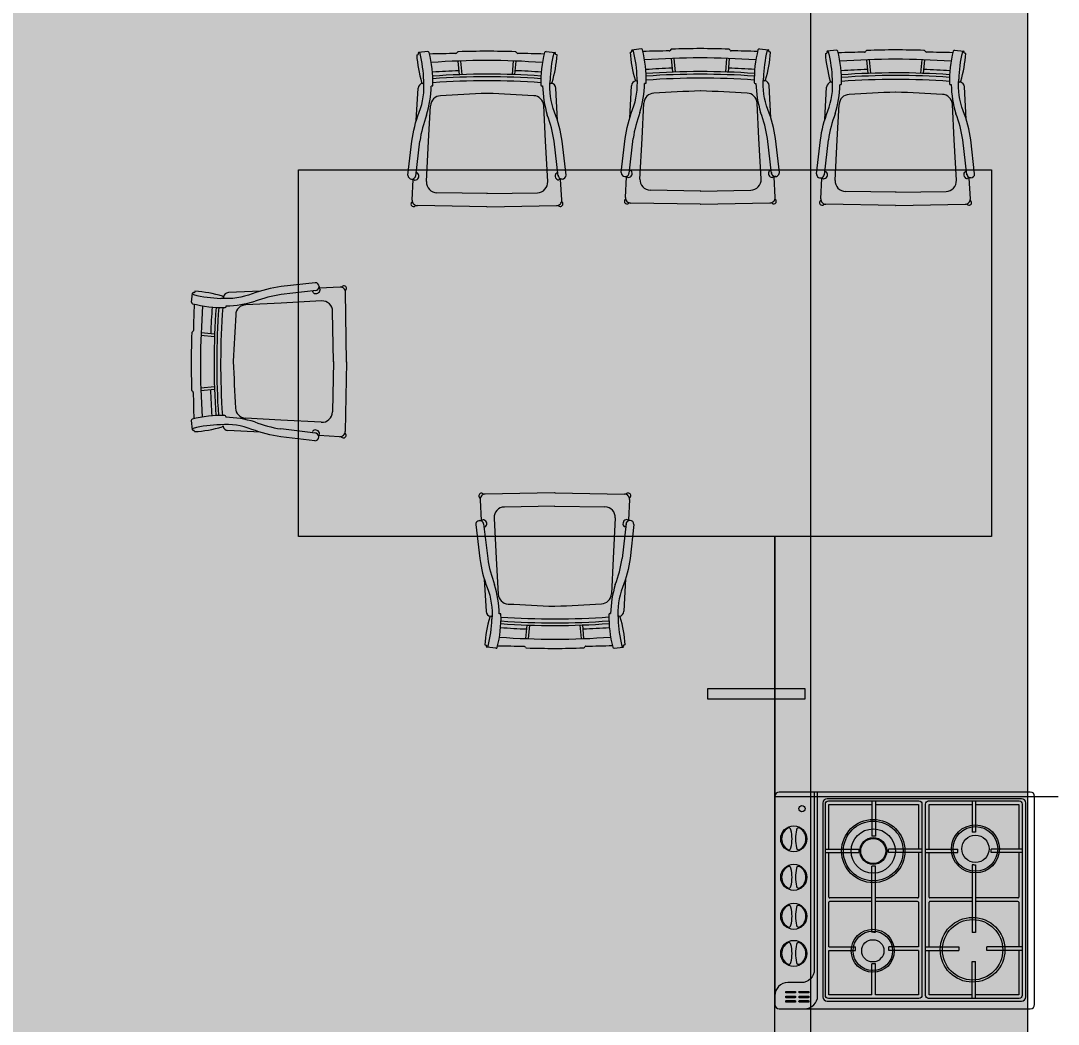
# Model space of a CAD drawing. Header units: millimetres. Extents: x 475616349 to 476941521, y 4620115302 to 4621446928.
# Drawn here: x 476515943 to 476518338, y 4620517423 to 4620519739 of the extents above; entities that cross this region are included whole.
import ezdxf

# ---------------------------------------------------------------- set-up
doc = ezdxf.new("R2010")
doc.units = ezdxf.units.MM
doc.header["$MEASUREMENT"] = 0
for name, color, linetype, lineweight in [('G-Anno-Nplt_Pen_No__151', 151, 'Continuous', 0), ('G-Anno-Nplt_Pen_No__4', 7, 'Continuous', 0), ('New_0_Pen_No__7', 7, 'Continuous', 0), ('New_2D Drafting - General_Pen_No__2_Pen_No__250', 7, 'Continuous', 0), ('New_zoma_Pen_No__4', 7, 'Continuous', 0), ('New_zoma_Pen_No__7', 7, 'Continuous', 0)]:
    doc.layers.add(name, color=color, linetype=linetype, lineweight=lineweight)
doc.layers.add('New_zoma', color=7, linetype='Continuous')
doc.styles.add('GENERATED_STYLE_1', font='arial.ttf')
doc.dimstyles.new('GENERATED_STYLE__19', dxfattribs={"dimtxt": 100, "dimasz": 64.421331, "dimexe": 0.18, "dimexo": 3, "dimgap": 0.09, "dimtad": 1, "dimlfac": 0.001, "dimzin": 0, "dimdsep": 46, "dimtxsty": 'GENERATED_STYLE_1', "dimblk": 'ARROWHEAD_2', "dimblk1": 'ARROWHEAD_2', "dimblk2": 'ARROWHEAD_2', "dimcen": 0.09, "dimclrd": 7, "dimclre": 7, "dimclrt": 7, "dimadec": 0, "dimazin": 0, "dimtfac": 1, "dimtdec": 4, "dimtmove": 0, "dimatfit": 3, "dimfxl": 1, "dimtolj": 1, "dimtzin": 0, "dimarcsym": 0})
doc.dimstyles.new('GENERATED_STYLE__47', dxfattribs={"dimtxt": 0.18, "dimasz": 364.8, "dimexe": 0.18, "dimexo": 0.0625, "dimgap": 0.09, "dimtad": 0, "dimtih": 1, "dimtoh": 1, "dimdec": 4, "dimzin": 0, "dimdsep": 46, "dimcen": 0.09, "dimadec": 0, "dimazin": 0, "dimtfac": 1, "dimtdec": 4, "dimtmove": 0, "dimatfit": 3, "dimldrblk": 'ARROWHEAD_11', "dimfxl": 1, "dimtolj": 1, "dimtzin": 0, "dimarcsym": 0})

# ---------------------------------------------------------------- blocks, each defined once
blk = doc.blocks.new('*D1579', base_point=(476577134.1, 4620325125.7))
at = {"layer": 'New_zoma_Pen_No__4', "color": 7, "linetype": 'Continuous', "lineweight": 0, "transparency": 16777216}
for p, q in [((476517724.5, 4620526880.2), (476517809.2, 4620526831.3)), ((476517830.4, 4620526855.7), (476517703.3, 4620526855.7)), ((476517766.9, 4620517055.8), (476517766.9, 4620526855.7)), ((476517724.5, 4620517080.3), (476517809.2, 4620517031.4)), ((476517830.4, 4620517055.8), (476517703.3, 4620517055.8)), ((476517766.9, 4620517014.4), (476517766.9, 4620517055.8))]:
    blk.add_line(p, q, dxfattribs=at)
at = {"layer": 'New_zoma_Pen_No__7', "color": 7, "lineweight": 0, "transparency": 16777216, "insert": (476517746.9, 4620521822.8), "char_height": 100, "attachment_point": 7, "rotation": 90, "style": 'GENERATED_STYLE_1'}
blk.add_mtext('\\A1;{\\pql;\\fArial|b0|i0|c0|p34;9.80}', dxfattribs=at)
blk = doc.blocks.new('ARROWHEAD_2')
at = {"color": 0, "linetype": 'Continuous', "lineweight": 0}
for p, q in [((-0.378, -0.655), (0.378, 0.655)), ((0, 0), (-1, 0))]:
    blk.add_line(p, q, dxfattribs=at)
blk = doc.blocks.new('ARROWHEAD_11')
at = {"color": 0, "linetype": 'Continuous', "lineweight": 0}
blk.add_line((0, 0), (-1, 0), dxfattribs=at)
at = {"color": 0, "linetype": 'Continuous', "lineweight": 0, "const_width": 0.25, "flags": 128}
blk.add_lwpolyline([(-0.125, 0, 1), (0.125, 0, 1)], format="xyb", close=True, dxfattribs=at)

msp = doc.modelspace()

# ---------------------------------------------------------------- hatches: boundary and pattern name
at = {"layer": 'G-Anno-Nplt_Pen_No__151', "linetype": 'Continuous', "lineweight": 0, "true_color": 0x1f2f3f}
msp.add_hatch(color=169, dxfattribs=at).paths.add_polyline_path([(476511608.366, 4620527075.72), (476511808.366, 4620527075.72), (476511808.366, 4620526775.72), (476512108.366, 4620526775.72), (476512108.366, 4620525914.702), (476511708.366, 4620525914.702), (476511708.366, 4620523575.72), (476511808.366, 4620523575.72), (476511808.366, 4620523035.72), (476511708.366, 4620523035.72), (476511708.366, 4620518875.662), (476515108.366, 4620518875.662), (476515108.366, 4620516475.661), (476517868.366, 4620516475.661), (476517868.366, 4620517125.85), (476518168.366, 4620517125.85), (476518168.366, 4620517375.72), (476518268.366, 4620517375.72), (476518268.366, 4620523035.72), (476518168.366, 4620523035.72), (476518168.366, 4620523575.72), (476518268.366, 4620523575.72), (476518268.366, 4620524863.012), (476518338.366, 4620524863.012), (476518338.366, 4620526605.72), (476518238.366, 4620526605.72), (476518238.366, 4620526855.72), (476517938.366, 4620526855.72), (476517938.366, 4620527876.738), (476518338.366, 4620527876.738), (476518338.366, 4620528478.99), (476518268.366, 4620528478.99), (476518268.366, 4620532535.723), (476514768.366, 4620532535.723), (476514768.366, 4620533635.72), (476511808.366, 4620533635.72), (476511808.366, 4620533435.72), (476511608.366, 4620533435.72)])

# ---------------------------------------------------------------- linework, layer by layer
at = {"layer": 'G-Anno-Nplt_Pen_No__4', "color": 7, "linetype": 'Continuous', "lineweight": 0, "flags": 128}
msp.add_lwpolyline([(476511708.366, 4620518875.662), (476515108.366, 4620518875.662), (476515108.366, 4620516475.661), (476517868.366, 4620516475.661), (476517868.366, 4620517125.85), (476518168.366, 4620517125.85), (476518168.366, 4620517375.72), (476518268.366, 4620517375.72), (476518268.366, 4620523035.72)], dxfattribs=at)
at = {"layer": 'New_0_Pen_No__7', "color": 7, "linetype": 'Continuous', "lineweight": 0}
for p, q in [((476516857.012, 4620519659.947), (476516860.689, 4620519660.882)), ((476516860.615, 4620519661.173), (476516860.689, 4620519660.882)), ((476516882.447, 4620519667.637), (476516861.288, 4620519665.125)), ((476516951.177, 4620519665.971), (476516949.914, 4620519664.346)), ((476517086.873, 4620519666.047), (476517088.139, 4620519664.423)), ((476517155.602, 4620519667.79), (476517176.763, 4620519665.302)), ((476517177.441, 4620519661.351), (476517177.368, 4620519661.06)), ((476517181.045, 4620519660.129), (476517177.368, 4620519661.06)), ((476517349.692, 4620519665.916), (476517353.369, 4620519666.851)), ((476517353.295, 4620519667.142), (476517353.369, 4620519666.851)), ((476517375.127, 4620519673.605), (476517353.969, 4620519671.094)), ((476517443.858, 4620519671.94), (476517442.594, 4620519670.314)), ((476517579.554, 4620519672.016), (476517580.819, 4620519670.392)), ((476517648.282, 4620519673.758), (476517669.443, 4620519671.271)), ((476517670.122, 4620519667.319), (476517670.048, 4620519667.028)), ((476517673.725, 4620519666.097), (476517670.048, 4620519667.028)), ((476517800.57, 4620519662.931), (476517804.246, 4620519663.866)), ((476517804.172, 4620519664.157), (476517804.246, 4620519663.866)), ((476517826.004, 4620519670.621), (476517804.846, 4620519668.109)), ((476517894.735, 4620519668.955), (476517893.471, 4620519667.33)), ((476518030.431, 4620519669.031), (476518031.696, 4620519667.407)), ((476518099.16, 4620519670.774), (476518120.321, 4620519668.286)), ((476518120.999, 4620519664.335), (476518120.925, 4620519664.044)), ((476518124.603, 4620519663.113), (476518120.925, 4620519664.044)), ((476516952.079, 4620519645.438), (476516954.95, 4620519614.152)), ((476516958.163, 4620519645.745), (476516961.043, 4620519614.367)), ((476517079.91, 4620519645.813), (476517077.066, 4620519614.432)), ((476517085.995, 4620519645.513), (476517083.159, 4620519614.223)), ((476517444.759, 4620519651.406), (476517447.63, 4620519620.12)), ((476517450.843, 4620519651.714), (476517453.723, 4620519620.336)), ((476517572.59, 4620519651.782), (476517569.746, 4620519620.401)), ((476517578.675, 4620519651.481), (476517575.839, 4620519620.192)), ((476517895.636, 4620519648.422), (476517898.508, 4620519617.136)), ((476517901.721, 4620519648.729), (476517904.6, 4620519617.351)), ((476518023.468, 4620519648.798), (476518020.623, 4620519617.416)), ((476518029.553, 4620519648.497), (476518026.717, 4620519617.208)), ((476516856.1, 4620519508.145), (476516859.981, 4620519582.686)), ((476516892.615, 4620519588.062), (476516890.582, 4620519588.048)), ((476517145.523, 4620519588.204), (476517147.556, 4620519588.192)), ((476517182.127, 4620519508.328), (476517178.162, 4620519582.864)), ((476517348.78, 4620519514.113), (476517352.662, 4620519588.655)), ((476517385.295, 4620519594.031), (476517383.262, 4620519594.017)), ((476517638.203, 4620519594.172), (476517640.237, 4620519594.161)), ((476517674.808, 4620519514.296), (476517670.843, 4620519588.833)), ((476517799.658, 4620519511.129), (476517803.539, 4620519585.67)), ((476517836.172, 4620519591.046), (476517834.139, 4620519591.032)), ((476518089.081, 4620519591.188), (476518091.114, 4620519591.176)), ((476518125.685, 4620519511.312), (476518121.72, 4620519585.849)), ((476516884.54, 4620519460.826), (476516888.797, 4620519542.584)), ((476517154.595, 4620519460.977), (476517150.247, 4620519542.73)), ((476517377.22, 4620519466.794), (476517381.477, 4620519548.552)), ((476517647.276, 4620519466.945), (476517642.927, 4620519548.699)), ((476517828.098, 4620519463.81), (476517832.355, 4620519545.568)), ((476518098.153, 4620519463.961), (476518093.804, 4620519545.714)), ((476517347.392, 4620519386.139), (476517356.706, 4620519466.783)), ((476517372.353, 4620519373.323), (476517377.22, 4620519466.794)), ((476517652.247, 4620519373.48), (476517647.276, 4620519466.945)), ((476517676.339, 4620519386.323), (476517666.935, 4620519466.957)), ((476517798.269, 4620519383.155), (476517807.584, 4620519463.798)), ((476517823.231, 4620519370.339), (476517828.098, 4620519463.81)), ((476518103.125, 4620519370.496), (476518098.153, 4620519463.961)), ((476518127.217, 4620519383.339), (476518117.812, 4620519463.972)), ((476516854.712, 4620519380.17), (476516864.026, 4620519460.814)), ((476516879.673, 4620519367.355), (476516884.54, 4620519460.826)), ((476517159.567, 4620519367.511), (476517154.595, 4620519460.977)), ((476517183.659, 4620519380.355), (476517174.255, 4620519460.988)), ((476517352.632, 4620519391.938), (476517351.53, 4620519392.855)), ((476517671.093, 4620519392.116), (476517672.193, 4620519393.035)), ((476517803.509, 4620519388.954), (476517802.408, 4620519389.871)), ((476518121.97, 4620519389.132), (476518123.071, 4620519390.051)), ((476516846.556, 4620519324.86), (476516849.036, 4620519372.478)), ((476516859.951, 4620519385.969), (476516858.85, 4620519386.887)), ((476517178.413, 4620519386.148), (476517179.513, 4620519387.066)), ((476517191.876, 4620519325.054), (476517189.343, 4620519372.668)), ((476517339.237, 4620519330.829), (476517341.716, 4620519378.446)), ((476517684.556, 4620519331.022), (476517682.024, 4620519378.637)), ((476517790.114, 4620519327.844), (476517792.594, 4620519375.462)), ((476518135.434, 4620519328.038), (476518132.901, 4620519375.653)), ((476517019.101, 4620519339.761), (476517135.694, 4620519341.874)), ((476517512.85, 4620519345.73), (476517396.255, 4620519347.712)), ((476517511.781, 4620519345.729), (476517628.374, 4620519347.842)), ((476517963.728, 4620519342.746), (476517847.132, 4620519344.728)), ((476517962.659, 4620519342.745), (476518079.252, 4620519344.858)), ((476517020.17, 4620519339.761), (476516903.575, 4620519341.744)), ((476517511.371, 4620519315.3), (476517351.188, 4620519318.023)), ((476517512.44, 4620519315.301), (476517672.62, 4620519318.203)), ((476517018.691, 4620519309.332), (476516858.507, 4620519312.055)), ((476517019.759, 4620519309.332), (476517179.94, 4620519312.235)), ((476517962.248, 4620519312.316), (476517802.065, 4620519315.039)), ((476517963.317, 4620519312.316), (476518123.497, 4620519315.219)), ((476516337.074, 4620519089.032), (476516339.636, 4620519110.184)), ((476516343.589, 4620519110.849), (476516343.88, 4620519110.774)), ((476516344.824, 4620519114.448), (476516343.88, 4620519110.774)), ((476516496.628, 4620519114.997), (476516422.078, 4620519111.294)), ((476516624.605, 4620519116.08), (476516543.94, 4620519106.959)), ((476516618.794, 4620519110.854), (476516617.879, 4620519111.958)), ((476516679.935, 4620519124.103), (476516632.312, 4620519121.737)), ((476516695.052, 4620518951.932), (476516692.712, 4620519112.122)), ((476516416.624, 4620519078.674), (476516416.643, 4620519080.707)), ((476516543.882, 4620519087.299), (476516462.114, 4620519083.238)), ((476516637.364, 4620519091.943), (476516543.882, 4620519087.299)), ((476516664.621, 4620518951.381), (476516662.918, 4620519067.98)), ((476516338.575, 4620519020.298), (476516340.203, 4620519021.557)), ((476516358.784, 4620519013.264), (476516390.155, 4620519010.309)), ((476516359.106, 4620519019.347), (476516390.385, 4620519016.401)), ((476516664.624, 4620518952.449), (476516662.233, 4620518835.862)), ((476516695.049, 4620518950.863), (476516691.764, 4620518790.691)), ((476516358.425, 4620518891.517), (476516389.813, 4620518894.286)), ((476516358.711, 4620518885.431), (476516390.007, 4620518888.193)), ((476516338.175, 4620518884.602), (476516339.796, 4620518883.333)), ((476516336.268, 4620518815.878), (476516338.705, 4620518794.711)), ((476516415.878, 4620518825.767), (476516415.885, 4620518823.733)), ((476516543.085, 4620518817.245), (476516461.342, 4620518821.789)), ((476516636.538, 4620518812.05), (476516543.085, 4620518817.245)), ((476516342.655, 4620518794.023), (476516342.946, 4620518794.096)), ((476516343.868, 4620518790.416), (476516342.946, 4620518794.096)), ((476516495.666, 4620518788.972), (476516421.139, 4620518793.115)), ((476516623.635, 4620518787.134), (476516543.024, 4620518796.731)), ((476516617.855, 4620518792.394), (476516616.933, 4620518791.296)), ((476516678.916, 4620518778.785), (476516631.308, 4620518781.431)), ((476517175.364, 4620518649.169), (476517015.186, 4620518646.18)), ((476517176.433, 4620518649.17), (476517336.618, 4620518646.534)), ((476517003.256, 4620518633.354), (476517005.815, 4620518585.741)), ((476517348.576, 4620518633.735), (476517346.122, 4620518586.116)), ((476517176.039, 4620518618.741), (476517059.447, 4620518616.565)), ((476517174.97, 4620518618.74), (476517291.567, 4620518616.821)), ((476517011.503, 4620518578.058), (476517020.952, 4620518497.43)), ((476517035.588, 4620518590.914), (476517040.611, 4620518497.451)), ((476517315.482, 4620518591.223), (476517310.666, 4620518497.749)), ((476517340.451, 4620518578.42), (476517331.18, 4620518497.772)), ((476517016.753, 4620518572.268), (476517015.653, 4620518571.348)), ((476517335.214, 4620518572.619), (476517336.316, 4620518571.702)), ((476517040.611, 4620518497.451), (476517045.004, 4620518415.7)), ((476517310.666, 4620518497.749), (476517306.453, 4620518415.989)), ((476517013.104, 4620518450.086), (476517017.11, 4620518375.551)), ((476517339.132, 4620518450.445), (476517335.291, 4620518375.902)), ((476517049.752, 4620518370.229), (476517047.719, 4620518370.24)), ((476517302.66, 4620518370.508), (476517304.693, 4620518370.523)), ((476517109.311, 4620518312.953), (476517112.13, 4620518344.244)), ((476517115.396, 4620518312.655), (476517118.224, 4620518344.038)), ((476517237.143, 4620518312.79), (476517234.246, 4620518344.166)), ((476517243.227, 4620518313.1), (476517240.339, 4620518344.385)), ((476517014.269, 4620518298.285), (476517017.947, 4620518297.356)), ((476517017.873, 4620518297.065), (476517017.947, 4620518297.356)), ((476517039.716, 4620518290.638), (476517018.554, 4620518293.114)), ((476517108.444, 4620518292.418), (476517107.178, 4620518294.041)), ((476517244.14, 4620518292.567), (476517245.403, 4620518294.193)), ((476517312.871, 4620518290.939), (476517334.028, 4620518293.462)), ((476517338.302, 4620518298.642), (476517334.626, 4620518297.705)), ((476517334.7, 4620518297.414), (476517334.626, 4620518297.705)), ((476517782.679, 4620517958.797), (476517775.102, 4620517958.797)), ((476517808.656, 4620517827.268), (476517808.656, 4620517930.156)), ((476517808.656, 4620517930.156), (476517908.153, 4620517930.156)), ((476517908.153, 4620517938.156), (476517908.153, 4620517856.622)), ((476517916.153, 4620517938.156), (476517916.153, 4620517856.622)), ((476517916.153, 4620517930.156), (476518015.651, 4620517930.156)), ((476518015.651, 4620517930.156), (476518015.651, 4620517827.268)), ((476518040.106, 4620517930.156), (476518139.604, 4620517930.156)), ((476518040.106, 4620517827.268), (476518040.106, 4620517930.156)), ((476518139.604, 4620517938.156), (476518139.604, 4620517866.324)), ((476518147.604, 4620517938.156), (476518147.604, 4620517866.324)), ((476518147.604, 4620517930.156), (476518247.101, 4620517930.156)), ((476518247.101, 4620517930.156), (476518247.101, 4620517827.268)), ((476517916.153, 4620517856.622), (476517908.153, 4620517856.622)), ((476518147.604, 4620517866.324), (476518139.604, 4620517866.324)), ((476517800.656, 4620517827.268), (476517877.849, 4620517827.268)), ((476517800.656, 4620517819.268), (476517877.849, 4620517819.268)), ((476517808.656, 4620517716.379), (476517808.656, 4620517819.268)), ((476517877.849, 4620517827.268), (476517877.849, 4620517819.268)), ((476517946.232, 4620517819.268), (476517946.232, 4620517827.268)), ((476518023.651, 4620517827.268), (476517946.232, 4620517827.268)), ((476518023.651, 4620517819.268), (476517946.232, 4620517819.268)), ((476518015.651, 4620517819.268), (476518015.651, 4620517716.379)), ((476518032.106, 4620517827.268), (476518106.644, 4620517827.268)), ((476518032.106, 4620517819.268), (476518106.644, 4620517819.268)), ((476518040.106, 4620517716.379), (476518040.106, 4620517819.268)), ((476518106.644, 4620517819.268), (476518106.644, 4620517827.268)), ((476518183.271, 4620517819.268), (476518183.271, 4620517827.268)), ((476518255.101, 4620517827.268), (476518183.271, 4620517827.268)), ((476518255.101, 4620517819.268), (476518183.271, 4620517819.268)), ((476518247.101, 4620517819.268), (476518247.101, 4620517716.379)), ((476517916.153, 4620517787.619), (476517908.153, 4620517787.619)), ((476517908.153, 4620517635.597), (476517908.153, 4620517787.619)), ((476517916.153, 4620517635.597), (476517916.153, 4620517787.619)), ((476518143.604, 4620517790.854), (476518139.604, 4620517790.854)), ((476518139.604, 4620517790.854), (476518139.604, 4620517634.518)), ((476518143.604, 4620517790.854), (476518147.604, 4620517790.854)), ((476518147.604, 4620517790.854), (476518147.604, 4620517634.518)), ((476517908.153, 4620517714.379), (476517810.656, 4620517714.379)), ((476518013.651, 4620517714.379), (476517916.153, 4620517714.379)), ((476518139.604, 4620517714.379), (476518042.106, 4620517714.379)), ((476518245.101, 4620517714.379), (476518147.604, 4620517714.379)), ((476517808.656, 4620517601.49), (476517808.656, 4620517704.379)), ((476517908.153, 4620517706.379), (476517810.656, 4620517706.379)), ((476518013.651, 4620517706.379), (476517916.153, 4620517706.379)), ((476518015.651, 4620517704.379), (476518015.651, 4620517601.49)), ((476518040.106, 4620517601.49), (476518040.106, 4620517704.379)), ((476518139.604, 4620517706.379), (476518042.106, 4620517706.379)), ((476518245.101, 4620517706.379), (476518147.604, 4620517706.379)), ((476518247.101, 4620517704.379), (476518247.101, 4620517601.49)), ((476517912.153, 4620517635.597), (476517908.153, 4620517635.597)), ((476517912.153, 4620517635.597), (476517916.153, 4620517635.597)), ((476518147.604, 4620517634.518), (476518139.604, 4620517634.518)), ((476517808.656, 4620517601.49), (476517870.296, 4620517601.49)), ((476517808.656, 4620517490.601), (476517808.656, 4620517593.49)), ((476517808.656, 4620517593.49), (476517870.296, 4620517593.49)), ((476517870.296, 4620517593.49), (476517870.296, 4620517601.49)), ((476517946.917, 4620517593.49), (476517946.917, 4620517601.49)), ((476518015.651, 4620517601.49), (476517946.917, 4620517601.49)), ((476518015.651, 4620517593.49), (476517946.917, 4620517593.49)), ((476518015.651, 4620517593.49), (476518015.651, 4620517490.601)), ((476518032.106, 4620517601.49), (476518108.805, 4620517601.49)), ((476518032.106, 4620517593.49), (476518108.805, 4620517593.49)), ((476518040.106, 4620517490.601), (476518040.106, 4620517593.49)), ((476518108.805, 4620517601.49), (476518108.805, 4620517593.49)), ((476518173.557, 4620517593.49), (476518173.557, 4620517601.49)), ((476518255.101, 4620517601.49), (476518173.557, 4620517601.49)), ((476518255.101, 4620517593.49), (476518173.557, 4620517593.49)), ((476518247.101, 4620517593.49), (476518247.101, 4620517490.601)), ((476517916.153, 4620517562.28), (476517908.153, 4620517562.28)), ((476517908.153, 4620517490.601), (476517908.153, 4620517562.28)), ((476517916.153, 4620517490.601), (476517916.153, 4620517562.28)), ((476518139.604, 4620517567.671), (476518147.604, 4620517567.671)), ((476518139.604, 4620517482.601), (476518139.604, 4620517567.671)), ((476518147.604, 4620517482.601), (476518147.604, 4620517567.671)), ((476517908.153, 4620517490.601), (476517808.656, 4620517490.601)), ((476518015.651, 4620517490.601), (476517916.153, 4620517490.601)), ((476518139.604, 4620517490.601), (476518040.106, 4620517490.601)), ((476518247.101, 4620517490.601), (476518147.604, 4620517490.601))]:
    msp.add_line(p, q, dxfattribs=at)
for points in [[(476517338.378, 4620519466.772, -0.05838097), (476517355.475, 4620519533.472, 0.11288216), (476517365.937, 4620519606.273)], [(476517685.263, 4620519466.967, 0.05838097), (476517668.092, 4620519533.647, -0.11288216), (476517657.547, 4620519606.436)], [(476516845.697, 4620519460.804, -0.05838097), (476516862.794, 4620519527.503, 0.11288216), (476516873.257, 4620519600.304)], [(476517192.583, 4620519460.998, 0.05838097), (476517175.411, 4620519527.678, -0.11288216), (476517164.867, 4620519600.468)], [(476517789.255, 4620519463.788, -0.05838097), (476517806.352, 4620519530.488, 0.11288216), (476517816.815, 4620519603.289)], [(476518136.141, 4620519463.982, 0.05838097), (476518118.969, 4620519530.663, -0.11288216), (476518108.425, 4620519603.452)], [(476516845.183, 4620519373.097), (476516847.505, 4620519372.766, -0.08130171), (476516852.849, 4620519371.092)], [(476517193.196, 4620519373.292), (476517190.874, 4620519372.959, 0.08130171), (476517185.532, 4620519371.278)], [(476517337.863, 4620519379.066), (476517340.185, 4620519378.735, -0.08130171), (476517345.529, 4620519377.06)], [(476517685.876, 4620519379.261), (476517683.554, 4620519378.927, 0.08130171), (476517678.212, 4620519377.247)], [(476517788.741, 4620519376.081), (476517791.063, 4620519375.751, -0.08130171), (476517796.406, 4620519374.076)], [(476518136.753, 4620519376.276), (476518134.432, 4620519375.943, 0.08130171), (476518129.09, 4620519374.262)], [(476516543.994, 4620519125.287, 0.05838097), (476516477.254, 4620519108.349, -0.11288216), (476516404.428, 4620519098.061)], [(476516631.701, 4620519125.592), (476516632.026, 4620519123.269, 0.08130171), (476516633.688, 4620519117.921)], [(476516542.97, 4620518778.403, -0.05838097), (476516476.331, 4620518795.734, 0.11288216), (476516403.568, 4620518806.452)], [(476516630.675, 4620518777.581), (476516631.014, 4620518779.901, -0.08130171), (476516632.707, 4620518785.239)], [(476517001.963, 4620518585.115), (476517004.284, 4620518585.45, 0.08130171), (476517009.625, 4620518587.133)], [(476517349.975, 4620518585.499), (476517347.653, 4620518585.828, -0.08130171), (476517342.309, 4620518587.5)], [(476517002.623, 4620518497.409, 0.05838097), (476517019.831, 4620518430.739, -0.11288216), (476517030.415, 4620518357.955)], [(476517349.509, 4620518497.792, -0.05838097), (476517332.448, 4620518431.083, 0.11288216), (476517322.024, 4620518358.276)], [(476517775.102, 4620517958.797), (476517775.102, 4620517549.028, -0.41421356), (476517745.102, 4620517519.028), (476517713.896, 4620517519.028, 0.41421356), (476517683.896, 4620517489.028), (476517683.896, 4620517468.797, 0.41421356), (476517693.896, 4620517458.797), (476517752.679, 4620517458.797, 0.41421356), (476517782.679, 4620517488.797), (476517782.679, 4620517958.797)]]:
    msp.add_lwpolyline(points, format="xyb", dxfattribs=at)
for points in [[(476517329.251, 4620519388.234), (476517338.322, 4620519466.772)], [(476517694.478, 4620519388.439), (476517685.319, 4620519466.967)], [(476517780.128, 4620519385.25), (476517789.2, 4620519463.788)], [(476518145.355, 4620519385.454), (476518136.196, 4620519463.983)], [(476516836.571, 4620519382.266), (476516845.642, 4620519460.804)], [(476517201.798, 4620519382.47), (476517192.638, 4620519460.998)], [(476516622.553, 4620519134.226), (476516543.994, 4620519125.342)], [(476516621.476, 4620518769.001), (476516542.97, 4620518778.347)], [(476516993.366, 4620518575.932), (476517002.568, 4620518497.409)], [(476517358.593, 4620518576.335), (476517349.564, 4620518497.792)], [(476517683.896, 4620516475.661), (476517683.896, 4620518548.797)], [(476517683.896, 4620518548.797), (476517683.896, 4620517948.797), (476518338.063, 4620517948.797)], [(476517683.896, 4620517948.797), (476518183.896, 4620517948.797)]]:
    msp.add_lwpolyline(points, dxfattribs=at)
for points in [[(476518183.896, 4620518548.797), (476516583.659, 4620518548.797), (476516583.659, 4620519394.257), (476518183.896, 4620519394.257)], [(476517752.914, 4620518173.298), (476517529.417, 4620518173.298), (476517529.417, 4620518198.113), (476517752.914, 4620518198.113)]]:
    msp.add_lwpolyline(points, close=True, dxfattribs=at)
for points in [[(476518283.896, 4620517468.797), (476518283.896, 4620517948.797, 0.41421356), (476518273.896, 4620517958.797), (476517693.896, 4620517958.797, 0.41421356), (476517683.896, 4620517948.797), (476517683.896, 4620517468.797, 0.41421356), (476517693.896, 4620517458.797), (476518273.896, 4620517458.797, 0.41421356)], [(476518263.594, 4620517486.373), (476518263.594, 4620517933.506, 0.41421356), (476518253.594, 4620517943.506), (476517804.619, 4620517943.506, 0.41421356), (476517794.619, 4620517933.506), (476517794.619, 4620517486.373, 0.41421356), (476517804.619, 4620517476.373), (476518253.594, 4620517476.373, 0.41421356)], [(476518016.651, 4620517482.601), (476517807.656, 4620517482.601, -0.41421356), (476517800.656, 4620517489.601), (476517800.656, 4620517931.156, -0.41421356), (476517807.656, 4620517938.156), (476518016.651, 4620517938.156, -0.41421356), (476518023.651, 4620517931.156), (476518023.651, 4620517489.601, -0.41421356)], [(476518248.101, 4620517482.601), (476518039.106, 4620517482.601, -0.41421356), (476518032.106, 4620517489.601), (476518032.106, 4620517931.156, -0.41421356), (476518039.106, 4620517938.156), (476518248.101, 4620517938.156, -0.41421356), (476518255.101, 4620517931.156), (476518255.101, 4620517489.601, -0.41421356)], [(476517730.32, 4620517495.229), (476517710.477, 4620517495.229, -0.41421356), (476517708.977, 4620517496.729), (476517708.977, 4620517497.41, -0.41421356), (476517710.477, 4620517498.91), (476517730.32, 4620517498.91, -0.41421356), (476517731.82, 4620517497.41), (476517731.82, 4620517496.729, -0.41421356)], [(476517760.995, 4620517495.229), (476517741.151, 4620517495.229, -0.41421356), (476517739.651, 4620517496.729), (476517739.651, 4620517497.41, -0.41421356), (476517741.151, 4620517498.91), (476517760.995, 4620517498.91, -0.41421356), (476517762.495, 4620517497.41), (476517762.495, 4620517496.729, -0.41421356)], [(476517730.32, 4620517484.145), (476517710.477, 4620517484.145, -0.41421356), (476517708.977, 4620517485.645), (476517708.977, 4620517486.326, -0.41421356), (476517710.477, 4620517487.826), (476517730.32, 4620517487.826, -0.41421356), (476517731.82, 4620517486.326), (476517731.82, 4620517485.645, -0.41421356)], [(476517730.32, 4620517473.714), (476517710.477, 4620517473.714, -0.41421356), (476517708.977, 4620517475.214), (476517708.977, 4620517475.895, -0.41421356), (476517710.477, 4620517477.395), (476517730.32, 4620517477.395, -0.41421356), (476517731.82, 4620517475.895), (476517731.82, 4620517475.214, -0.41421356)], [(476517760.995, 4620517484.145), (476517741.151, 4620517484.145, -0.41421356), (476517739.651, 4620517485.645), (476517739.651, 4620517486.326, -0.41421356), (476517741.151, 4620517487.826), (476517760.995, 4620517487.826, -0.41421356), (476517762.495, 4620517486.326), (476517762.495, 4620517485.645, -0.41421356)], [(476517760.995, 4620517473.714), (476517741.151, 4620517473.714, -0.41421356), (476517739.651, 4620517475.214), (476517739.651, 4620517475.895, -0.41421356), (476517741.151, 4620517477.395), (476517760.995, 4620517477.395, -0.41421356), (476517762.495, 4620517475.895), (476517762.495, 4620517475.214, -0.41421356)]]:
    msp.add_lwpolyline(points, format="xyb", close=True, dxfattribs=at)
for centre, radius in [((476517746.609, 4620517920.674), 7.238), ((476517727.652, 4620517850.83), 30.129), ((476517911.175, 4620517822.684), 73.016), ((476517911.175, 4620517822.684), 69.016), ((476518147.033, 4620517827.618), 55.491), ((476517911.175, 4620517822.684), 51.016), ((476518147.033, 4620517827.618), 51.491), ((476518147.033, 4620517827.618), 31.491), ((476517911.175, 4620517822.684), 31.016), ((476517911.175, 4620517822.684), 29.016), ((476517727.652, 4620517762.075), 30.129), ((476517727.652, 4620517672.112), 30.129), ((476518140.574, 4620517594.77), 74.695), ((476517910.146, 4620517592.486), 49.661), ((476518140.574, 4620517594.77), 69.695), ((476517910.146, 4620517592.486), 45.661), ((476517910.146, 4620517592.486), 25.661), ((476517727.652, 4620517586.376), 30.129)]:
    msp.add_circle(centre, radius, dxfattribs=at)
for centre, radius, start, end in [((476517134.361, 4620519676.51), 277.843, 183.417552, 196.816124), ((476516863.209, 4620519662.764), 3.044, 129.127994, 211.51679), ((476516861.647, 4620519662.103), 3.044, 14.380396, 96.769197), ((476516594.279, 4620519593.552), 279.06, 1.386545, 14.3804), ((476516882.805, 4620519664.614), 3.044, 14.380397, 96.769196), ((476516615.437, 4620519596.063), 279.06, 358.723734, 14.380399), ((476517458.601, 4620496448.279), 23220.515, 91.2610327, 91.4113959), ((476516947.511, 4620519666.214), 3.044, 271.261038, 322.137621), ((476516953.58, 4620519664.103), 3.044, 91.231861, 142.137618), ((476517452.718, 4620496451.997), 23220.515, 91.0701857, 91.2318599), ((476516611.344, 4620496451.526), 23220.515, 88.8323394, 88.9940136), ((476517084.472, 4620519664.176), 3.044, 37.926584, 88.832336), ((476517090.54, 4620519666.294), 3.044, 217.926579, 268.803155), ((476516605.465, 4620496447.802), 23220.515, 88.6528026, 88.8031658), ((476517422.692, 4620519596.515), 279.06, 165.683799, 181.340465), ((476517155.247, 4620519664.767), 3.044, 83.295008, 165.683795), ((476517443.853, 4620519594.028), 279.06, 165.683799, 178.677654), ((476516903.678, 4620519676.381), 277.843, 343.248075, 356.646647), ((476517176.408, 4620519662.279), 3.044, 83.295007, 165.683796), ((476517174.845, 4620519662.939), 3.044, 328.547414, 50.936203), ((476517627.041, 4620519682.478), 277.843, 183.417552, 196.816124), ((476517355.889, 4620519668.733), 3.044, 129.127997, 211.516787), ((476517354.327, 4620519668.071), 3.044, 14.380409, 96.769184), ((476517086.959, 4620519599.52), 279.06, 1.386545, 14.380399), ((476517375.486, 4620519670.583), 3.044, 14.380406, 96.769187), ((476517108.117, 4620519602.032), 279.06, 358.723734, 14.380399), ((476517951.281, 4620496454.248), 23220.515, 91.2610336, 91.4113968), ((476517440.191, 4620519672.182), 3.044, 271.261026, 322.137598), ((476517446.26, 4620519670.072), 3.044, 91.231861, 142.137619), ((476517945.398, 4620496457.966), 23220.515, 91.0701857, 91.2318599), ((476517104.024, 4620496457.495), 23220.515, 88.8323385, 88.9940127), ((476517577.153, 4620519670.145), 3.044, 37.926584, 88.832336), ((476517583.22, 4620519672.262), 3.044, 217.926594, 268.803176), ((476517098.145, 4620496453.77), 23220.515, 88.6528017, 88.8031649), ((476517915.372, 4620519602.484), 279.06, 165.683799, 181.340465), ((476517647.927, 4620519670.735), 3.044, 83.295007, 165.683796), ((476517936.533, 4620519599.996), 279.06, 165.683799, 178.677654), ((476517396.358, 4620519682.349), 277.843, 343.248075, 356.646647), ((476517669.088, 4620519668.248), 3.044, 83.295011, 165.683814), ((476517667.525, 4620519668.907), 3.044, 328.547406, 50.936206), ((476518077.919, 4620519679.494), 277.843, 183.417552, 196.816124), ((476517806.767, 4620519665.748), 3.044, 129.127997, 211.516787), ((476517805.205, 4620519665.087), 3.044, 14.380406, 96.769187), ((476517537.836, 4620519596.536), 279.06, 1.386545, 14.3804), ((476517826.363, 4620519667.599), 3.044, 14.3804, 96.769194), ((476517558.994, 4620519599.047), 279.06, 358.723733, 14.380399), ((476518402.159, 4620496451.264), 23220.515, 91.2610327, 91.4113959), ((476517891.068, 4620519669.198), 3.044, 271.261047, 322.137613), ((476517897.138, 4620519667.087), 3.044, 91.231869, 142.13761), ((476518396.275, 4620496454.982), 23220.515, 91.0701857, 91.2318599), ((476517554.902, 4620496454.51), 23220.515, 88.8323385, 88.9940127), ((476518028.03, 4620519667.161), 3.044, 37.926578, 88.832341), ((476518034.097, 4620519669.278), 3.044, 217.926573, 268.803162), ((476517549.023, 4620496450.786), 23220.515, 88.6528026, 88.8031658), ((476518366.25, 4620519599.5), 279.06, 165.683799, 181.340465), ((476518098.804, 4620519667.751), 3.044, 83.295008, 165.683796), ((476518387.411, 4620519597.012), 279.06, 165.683799, 178.677654), ((476517847.236, 4620519679.365), 277.843, 343.248075, 356.646647), ((476518119.965, 4620519665.263), 3.044, 83.295007, 165.683796), ((476518118.403, 4620519665.923), 3.044, 328.547416, 50.936199), ((476517018.36, 4620517891.813), 1755.051, 85.784106, 94.172786), ((476517511.04, 4620517897.781), 1755.051, 85.784105, 94.172786), ((476517512.717, 4620517866.276), 1764.182, 85.949486, 87.922709), ((476517961.918, 4620517894.797), 1755.051, 85.784106, 94.172786), ((476517020.037, 4620517860.308), 1764.182, 92.141489, 94.114713), ((476517020.037, 4620517860.308), 1755.051, 85.949486, 94.114713), ((476517020.037, 4620517860.308), 1748.964, 85.943548, 94.120651), ((476517020.037, 4620517860.308), 1764.182, 85.949486, 87.922709), ((476517512.717, 4620517866.276), 1764.182, 92.141489, 94.114713), ((476517512.717, 4620517866.276), 1755.051, 85.949486, 94.114713), ((476517512.717, 4620517866.276), 1748.964, 85.943548, 94.120651), ((476517512.717, 4620517866.276), 1739.833, 85.926339, 94.13786), ((476517963.595, 4620517863.292), 1764.182, 92.141489, 94.114713), ((476517963.595, 4620517863.292), 1755.051, 85.949486, 94.114713), ((476517963.595, 4620517863.292), 1748.964, 85.943548, 94.120651), ((476517963.595, 4620517863.292), 1764.182, 85.949486, 87.92271), ((476516872.139, 4620519582.053), 12.174, 98.168875, 177.019311), ((476516871.312, 4620519597.01), 3.044, 196.816111, 273.104624), ((476518126.53, 4620496454.642), 23173.34, 93.0992397, 93.1046206), ((476516626.674, 4620519595.893), 264.024, 343.507955, 358.297301), ((476516892.602, 4620519589.888), 1.826, 270.399556, 358.72374), ((476517020.037, 4620517860.308), 1739.833, 85.926338, 94.13786), ((476517145.534, 4620519590.03), 1.826, 181.340447, 269.664643), ((476517411.455, 4620519596.333), 264.024, 181.766898, 196.556244), ((476515937.533, 4620496453.416), 23173.34, 86.9595876, 86.9649686), ((476517166.815, 4620519597.176), 3.044, 266.959568, 343.248071), ((476517166.005, 4620519582.218), 12.174, 3.044887, 81.895326), ((476517364.819, 4620519588.022), 12.174, 98.168873, 177.019314), ((476517363.993, 4620519602.979), 3.044, 196.816139, 273.104619), ((476518619.21, 4620496460.611), 23173.34, 93.0992398, 93.1046207), ((476517119.354, 4620519601.862), 264.024, 343.507955, 358.297301), ((476517385.282, 4620519595.857), 1.826, 270.399557, 358.72374), ((476517638.214, 4620519595.999), 1.826, 181.340489, 269.664629), ((476517904.135, 4620519602.301), 264.024, 181.766897, 196.556244), ((476516430.203, 4620496459.385), 23173.34, 86.9595631, 86.9649441), ((476517659.496, 4620519603.144), 3.044, 266.959583, 343.248079), ((476517658.686, 4620519588.186), 12.174, 3.044887, 81.895327), ((476517815.697, 4620519585.037), 12.174, 98.168872, 177.019314), ((476517814.87, 4620519599.994), 3.044, 196.81613, 273.104628), ((476519070.088, 4620496457.627), 23173.34, 93.0992397, 93.1046206), ((476517570.232, 4620519598.877), 264.024, 343.507955, 358.297301), ((476517836.16, 4620519592.873), 1.826, 270.39957, 358.723696), ((476517963.595, 4620517863.292), 1739.833, 85.926339, 94.13786), ((476518089.091, 4620519593.014), 1.826, 181.340467, 269.664623), ((476518355.013, 4620519599.317), 264.024, 181.766898, 196.556244), ((476516881.081, 4620496456.401), 23173.34, 86.9595631, 86.9649441), ((476518110.373, 4620519600.16), 3.044, 266.959573, 343.248091), ((476518109.563, 4620519585.202), 12.174, 3.044887, 81.895327), ((476516913.113, 4620519541.318), 24.348, 93.009716, 177.019314), ((476518126.959, 4620496454.65), 23142.905, 92.7435263, 93.009716), ((476515937.955, 4620496453.424), 23142.905, 87.0544829, 87.3206726), ((476517125.932, 4620519541.437), 24.348, 3.044886, 87.054483), ((476517405.793, 4620519547.286), 24.348, 93.009715, 177.019312), ((476518619.64, 4620496460.619), 23142.905, 92.7435263, 93.009716), ((476516430.635, 4620496459.392), 23142.905, 87.0544829, 87.3206726), ((476517618.613, 4620519547.405), 24.348, 3.044886, 87.054483), ((476517856.67, 4620519544.302), 24.348, 93.009717, 177.019311), ((476519070.517, 4620496457.634), 23142.905, 92.7435263, 93.009716), ((476516881.512, 4620496456.408), 23142.905, 87.0544824, 87.3206721), ((476518069.49, 4620519544.421), 24.348, 3.04489, 87.054482), ((476517138.894, 4620519421.191), 277.599, 158.940697, 171.793756), ((476516899.431, 4620519421.056), 277.599, 8.270443, 21.123502), ((476517631.574, 4620519427.159), 277.599, 158.940697, 171.793756), ((476517392.112, 4620519427.025), 277.599, 8.270443, 21.123502), ((476518082.451, 4620519424.175), 277.599, 158.940697, 171.793756), ((476517842.989, 4620519424.041), 277.599, 8.270443, 21.123502), ((476517345.41, 4620519386.252), 9.192, 270.743726, 38.215058), ((476517349.318, 4620519394.349), 1.085, 199.892292, 284.231463), ((476517350.125, 4620519391.168), 2.196, 50.207226, 104.231472), ((476517678.322, 4620519386.438), 9.192, 141.849144, 269.320472), ((476517673.601, 4620519391.349), 2.196, 75.832743, 129.856975), ((476517674.404, 4620519394.531), 1.085, 255.832726, 340.171907), ((476517800.195, 4620519391.364), 1.085, 199.892345, 284.231476), ((476517801.002, 4620519388.183), 2.196, 50.207237, 104.23146), ((476518124.479, 4620519388.365), 2.196, 75.832722, 129.856944), ((476518125.282, 4620519391.546), 1.085, 255.83273, 340.1719), ((476516845.763, 4620519382.271), 9.192, 180.032103, 0.032097), ((476516852.729, 4620519380.283), 9.192, 270.743727, 38.215056), ((476516856.638, 4620519388.38), 1.085, 199.892263, 284.231493), ((476516857.444, 4620519385.199), 2.196, 50.207258, 104.231491), ((476516903.989, 4620519366.088), 24.348, 177.019312, 269.026085), ((476517135.253, 4620519366.218), 24.348, 271.038113, 3.044887), ((476517185.641, 4620519380.47), 9.192, 141.849142, 269.320471), ((476517180.921, 4620519385.38), 2.196, 75.832723, 129.856943), ((476517181.724, 4620519388.562), 1.085, 255.832754, 340.171877), ((476517192.606, 4620519382.465), 9.192, 180.032103, 0.032097), ((476517338.443, 4620519388.239), 9.192, 180.032103, 0.032097), ((476517396.669, 4620519372.057), 24.348, 177.019311, 269.026083), ((476517627.933, 4620519372.187), 24.348, 271.038114, 3.044886), ((476517685.286, 4620519388.434), 9.192, 180.032097, 0.032103), ((476517789.32, 4620519385.255), 9.192, 180.032097, 0.032103), ((476517796.287, 4620519383.267), 9.192, 270.743726, 38.21506), ((476517847.546, 4620519369.073), 24.348, 177.019312, 269.026085), ((476518078.811, 4620519369.202), 24.348, 271.038114, 3.044889), ((476518129.199, 4620519383.454), 9.192, 141.84914, 269.320473), ((476518136.163, 4620519385.449), 9.192, 180.032097, 0.032096), ((476516849.814, 4620519315.921), 6.087, 118.545183, 327.500212), ((476516858.714, 4620519324.227), 12.174, 177.019314, 269.026083), ((476517179.719, 4620519324.407), 12.174, 271.038115, 3.044884), ((476517188.629, 4620519316.111), 6.087, 212.563993, 61.519008), ((476517342.494, 4620519321.889), 6.087, 118.545183, 327.500212), ((476517351.395, 4620519330.196), 12.174, 177.019307, 269.026086), ((476517672.399, 4620519330.376), 12.174, 271.038116, 3.044887), ((476517681.309, 4620519322.079), 6.087, 212.563985, 61.519016), ((476517793.372, 4620519318.905), 6.087, 118.545192, 327.500203), ((476517802.272, 4620519327.211), 12.174, 177.019314, 269.026083), ((476518123.277, 4620519327.391), 12.174, 271.038113, 3.04489), ((476518132.187, 4620519319.095), 6.087, 212.563994, 61.519007), ((476517019.208, 4620519339.763), 30.436, 269.02609, 271.038119), ((476517019.222, 4620519315.411), 6.087, 269.026189, 271.038219), ((476517511.888, 4620519345.731), 30.436, 269.02609, 271.038119), ((476517511.902, 4620519321.379), 6.087, 269.02594, 271.037969), ((476517962.766, 4620519342.747), 30.436, 269.02609, 271.038119), ((476517962.779, 4620519318.395), 6.087, 269.02594, 271.037969), ((476516622.526, 4620519125.034), 9.192, 269.830995, 89.830994), ((476516688.866, 4620519120.824), 6.087, 302.362886, 151.317906), ((476516342.657, 4620519109.818), 3.044, 173.093898, 255.482695), ((476516341.992, 4620519108.258), 3.044, 58.346305, 140.735092), ((476516411.847, 4620519377.022), 279.06, 255.482695, 268.47655), ((476516327.598, 4620518837.14), 277.843, 73.04697, 86.445542), ((476516407.727, 4620519099.997), 3.044, 356.758476, 73.04697), ((476516422.682, 4620519099.135), 12.174, 92.843784, 171.694222), ((476516582.906, 4620518831.997), 277.599, 98.069338, 110.922398), ((476516616.391, 4620519114.174), 1.085, 345.631623, 69.970791), ((476516619.57, 4620519113.359), 2.196, 165.631618, 219.655851), ((476516624.497, 4620519118.063), 9.192, 231.648032, 359.119374), ((476516680.539, 4620519111.944), 12.174, 0.837009, 92.843783), ((476516340.095, 4620519088.666), 3.044, 173.093898, 255.482695), ((476516409.285, 4620519355.87), 279.06, 255.482695, 271.139361), ((476539554.988, 4620518457.398), 23220.515, 178.4516977, 178.602061), ((476518112.558, 4620518945.557), 1755.051, 175.583001, 183.971682), ((476539547.029, 4620517789.484), 23173.34, 176.7584684, 176.7638493), ((476516414.797, 4620519078.691), 1.826, 271.139361, 359.46353), ((476516409.428, 4620519344.633), 264.024, 271.565793, 286.355139), ((476516463.322, 4620519058.919), 24.348, 92.843782, 176.853378), ((476516638.572, 4620519067.625), 24.348, 0.837009, 92.843783), ((476518144.069, 4620518947.124), 1764.182, 175.748381, 177.721605), ((476518144.069, 4620518947.124), 1755.051, 175.748381, 183.913608), ((476518144.069, 4620518947.124), 1748.964, 175.742443, 183.919546), ((476518144.069, 4620518947.124), 1739.833, 175.725234, 183.936756), ((476539547.023, 4620517789.911), 23142.905, 176.8533781, 177.1195678), ((476539551.284, 4620518463.29), 23220.515, 178.6312341, 178.7929083), ((476516340.437, 4620519017.89), 3.044, 127.725483, 178.631237), ((476516338.341, 4620519023.965), 3.044, 307.725483, 358.602055), ((476539553.766, 4620519304.66), 23220.515, 180.8690812, 181.0307554), ((476539553.48, 4620519978.907), 23142.905, 182.5424216, 182.8086114), ((476516664.62, 4620518951.488), 30.436, 358.824982, 0.837012), ((476516688.972, 4620518951.416), 6.087, 358.824978, 0.837003), ((476516340.051, 4620518886.998), 3.044, 181.030746, 231.936503), ((476518144.069, 4620518947.124), 1764.182, 181.940385, 183.913608), ((476516337.919, 4620518880.937), 3.044, 1.059936, 51.936511), ((476539557.504, 4620519310.53), 23220.515, 181.0599285, 181.2102918), ((476516462.694, 4620518846.1), 24.348, 182.808609, 266.818207), ((476516339.291, 4620518816.226), 3.044, 104.17929, 186.568087), ((476516406.904, 4620518548.618), 279.06, 88.522629, 104.179295), ((476516414.051, 4620518825.76), 1.826, 0.198467, 88.522627), ((476516407.113, 4620518559.855), 264.024, 73.30685, 88.096197), ((476516637.89, 4620518836.361), 24.348, 266.818207, 358.82498), ((476516341.729, 4620518795.059), 3.044, 104.179293, 186.568084), ((476516341.073, 4620518796.623), 3.044, 218.926905, 301.315687), ((476516409.341, 4620518527.452), 279.06, 91.18544, 104.179295), ((476516328.279, 4620519067.822), 277.843, 273.216448, 286.615019), ((476516406.855, 4620518804.496), 3.044, 286.615018, 2.90352), ((476516421.815, 4620518805.27), 12.174, 187.967771, 266.818207), ((476539553.486, 4620519978.48), 23173.34, 182.8981409, 182.9035219), ((476516583.612, 4620519071.458), 277.599, 248.739592, 261.592652), ((476516618.616, 4620518789.884), 2.196, 140.006141, 194.030363), ((476516623.515, 4620518785.152), 9.192, 0.542617, 128.013956), ((476516615.432, 4620518789.089), 1.085, 289.691201, 14.030386), ((476516621.503, 4620518778.193), 9.192, 269.830995, 89.830995), ((476516679.592, 4620518790.94), 12.174, 266.818205, 358.824986), ((476516687.867, 4620518782.011), 6.087, 208.344082, 57.299104), ((476517006.499, 4620518642.299), 6.087, 32.595042, 241.550055), ((476517175.932, 4620518618.739), 30.436, 89.057145, 91.069175), ((476517175.906, 4620518643.091), 6.087, 89.057145, 91.069175), ((476517345.314, 4620518642.673), 6.087, 298.576228, 147.531254), ((476517015.413, 4620518634.008), 12.174, 91.069162, 183.075933), ((476517336.418, 4620518634.361), 12.174, 357.050357, 89.05713), ((476517059.902, 4620518592.221), 24.348, 91.069159, 183.075932), ((476517291.166, 4620518592.476), 24.348, 357.050357, 89.05713), ((476517002.558, 4620518575.943), 9.192, 0.063143, 180.063148), ((476517009.521, 4620518577.942), 9.192, 321.880188, 89.351518), ((476517342.433, 4620518578.309), 9.192, 90.774773, 218.246102), ((476517349.401, 4620518576.325), 9.192, 0.063148, 180.063143), ((476517013.443, 4620518569.851), 1.085, 75.863755, 160.202947), ((476517014.244, 4620518573.034), 2.196, 255.863781, 309.887992), ((476517337.721, 4620518573.39), 2.196, 230.238305, 284.262529), ((476517338.529, 4620518570.21), 1.085, 19.923352, 104.262495), ((476517295.753, 4620518537.51), 277.599, 188.301488, 201.154548), ((476517056.291, 4620518537.246), 277.599, 338.971742, 351.824801), ((476516783.825, 4620518361.956), 264.024, 1.797943, 16.58729), ((476517568.605, 4620518362.821), 264.024, 163.539, 178.328347), ((476517069.317, 4620518417.007), 24.348, 183.075932, 267.085528), ((476517282.137, 4620518417.242), 24.348, 273.040761, 357.050359), ((476518244.785, 4620541505.66), 23142.905, 267.0855282, 267.3517179), ((476516055.781, 4620541503.248), 23142.905, 272.7745716, 273.0407614), ((476517291.645, 4620518282.184), 277.843, 163.279121, 176.677692), ((476517029.266, 4620518376.204), 12.174, 183.075932, 261.926371), ((476517028.465, 4620518361.246), 3.044, 86.990623, 163.279126), ((476518245.211, 4620541505.668), 23173.34, 266.9906224, 266.9960034), ((476516772.588, 4620518361.768), 279.06, 345.714845, 1.371511), ((476517049.742, 4620518368.403), 1.826, 1.371515, 89.695689), ((476517174.302, 4620520098.193), 1739.833, 265.957384, 274.168906), ((476517579.843, 4620518362.657), 279.06, 178.754779, 194.411445), ((476517302.674, 4620518368.682), 1.826, 90.430594, 178.754778), ((476516056.213, 4620541503.256), 23173.34, 273.1302774, 273.1356583), ((476517323.967, 4620518361.572), 3.044, 16.847175, 93.135668), ((476517323.132, 4620518376.528), 12.174, 278.199917, 357.050359), ((476517060.962, 4620518281.929), 277.843, 3.448597, 16.847169), ((476516751.425, 4620518364.244), 279.06, 345.714845, 358.7087), ((476517174.302, 4620520098.193), 1764.182, 265.980531, 267.953755), ((476517174.302, 4620520098.193), 1755.051, 265.980531, 274.145759), ((476517174.302, 4620520098.193), 1748.964, 265.974593, 274.151696), ((476517174.302, 4620520098.193), 1764.182, 272.172535, 274.145759), ((476517600.999, 4620518365.18), 279.06, 181.41759, 194.411445), ((476517175.996, 4620520066.689), 1755.051, 265.815151, 274.203832), ((476517020.471, 4620518295.478), 3.044, 148.578458, 230.967248), ((476517018.908, 4620518296.137), 3.044, 263.326055, 345.714857), ((476517040.07, 4620518293.661), 3.044, 263.326049, 345.714842), ((476517577.272, 4620541510.921), 23220.515, 268.6838475, 268.8342108), ((476517104.778, 4620518292.169), 3.044, 37.957615, 88.834211), ((476517110.844, 4620518294.29), 3.044, 217.957628, 268.863387), ((476517571.394, 4620541507.193), 23220.515, 268.8633845, 269.0250587), ((476516730.021, 4620541506.266), 23220.515, 271.101231, 271.2629052), ((476517241.736, 4620518294.434), 3.044, 271.2629, 322.168644), ((476517247.807, 4620518292.327), 3.044, 91.292069, 142.168652), ((476516724.136, 4620541509.981), 23220.515, 271.292078, 271.4424412), ((476517312.511, 4620518293.961), 3.044, 194.411451, 276.800225), ((476517333.668, 4620518296.484), 3.044, 194.411447, 276.800229), ((476517332.106, 4620518295.822), 3.044, 309.159043, 31.547831), ((476517727.652, 4620517850.83), 28.129, 119.752858, 240.247142), ((476517716.174, 4620517870.91), 5, 8.420265, 119.752855), ((476517636.851, 4620517850.83), 86.801, 346.126822, 13.873178), ((476517818.452, 4620517850.83), 86.801, 166.126822, 193.873178), ((476517739.13, 4620517870.91), 5, 60.247143, 171.579739), ((476517727.652, 4620517850.83), 28.129, 299.752858, 60.247142), ((476517716.174, 4620517830.75), 5, 240.24714, 351.579729), ((476517739.13, 4620517830.75), 5, 188.420266, 299.752865), ((476517727.652, 4620517762.075), 28.129, 119.752858, 240.247142), ((476517716.174, 4620517782.155), 5, 8.420255, 119.752865), ((476517739.13, 4620517782.155), 5, 60.24714, 171.579729), ((476517727.652, 4620517762.075), 28.129, 299.752858, 60.247142), ((476517636.851, 4620517762.075), 86.801, 346.126823, 13.873177), ((476517818.452, 4620517762.075), 86.801, 166.126822, 193.873178), ((476517716.174, 4620517741.994), 5, 240.247149, 351.579732), ((476517739.13, 4620517741.994), 5, 188.420265, 299.752854), ((476517810.656, 4620517716.379), 2, 180.000008, 270), ((476518013.651, 4620517716.379), 2, 269.999989, 0), ((476518042.106, 4620517716.379), 2, 179.999981, 270), ((476518245.101, 4620517716.379), 2, 270, 0.000008), ((476517727.652, 4620517672.112), 28.129, 119.752858, 240.247142), ((476517716.174, 4620517692.192), 5, 8.420265, 119.752855), ((476517636.851, 4620517672.112), 86.801, 346.126823, 13.873178), ((476517818.452, 4620517672.112), 86.801, 166.126823, 193.873177), ((476517739.13, 4620517692.192), 5, 60.247141, 171.57974), ((476517727.652, 4620517672.112), 28.129, 299.752858, 60.247142), ((476517810.656, 4620517704.379), 2, 90, 180.000008), ((476518013.651, 4620517704.379), 2, 0.000008, 90), ((476518042.106, 4620517704.379), 2, 90, 180.000008), ((476518245.101, 4620517704.379), 2, 0.000008, 90), ((476517716.174, 4620517652.032), 5, 240.247141, 351.57974), ((476517739.13, 4620517652.032), 5, 188.420265, 299.752855), ((476517727.652, 4620517586.376), 28.129, 119.752858, 240.247142), ((476517716.174, 4620517606.456), 5, 8.420265, 119.752855), ((476517636.851, 4620517586.376), 86.801, 346.126823, 13.873177), ((476517818.452, 4620517586.376), 86.801, 166.126823, 193.873178), ((476517739.13, 4620517606.456), 5, 60.247148, 171.579732), ((476517727.652, 4620517586.376), 28.129, 299.752858, 60.247142), ((476517716.174, 4620517566.296), 5, 240.247149, 351.579732), ((476517739.13, 4620517566.296), 5, 188.420265, 299.752854)]:
    msp.add_arc(centre, radius, start, end, dxfattribs=at)

# ---------------------------------------------------------------- dimensions: what is measured, and where the dimension line sits
at = {"layer": 'New_zoma', "color": 7, "linetype": 'Continuous', "lineweight": 0}
dim = msp.add_linear_dim(base=(476517766.853, 4620526855.72), p1=(476517938.366, 4620517055.85), p2=(476517938.366, 4620526855.72), angle=90, dimstyle='GENERATED_STYLE__19', dxfattribs=at)
dim.commit()
dim.dimension.update_dxf_attribs({"geometry": '*D1579', "text_midpoint": (476517696.853, 4620521952.638), "dimtype": 160, "text_rotation": 90})

# ---------------------------------------------------------------- leaders
at = {"layer": 'New_2D Drafting - General_Pen_No__2_Pen_No__250', "color": 7, "linetype": 'Continuous', "lineweight": 0, "annotation_type": 0, "has_hookline": 1, "hookline_direction": 0, "text_width": 1933.333}
msp.add_leader([(476515776.95, 4620518540.511), (476515776.95, 4620511082.376), (476516876.86, 4620511082.376)], dimstyle='GENERATED_STYLE__47', dxfattribs=at)

doc.saveas('drawing.dxf')
